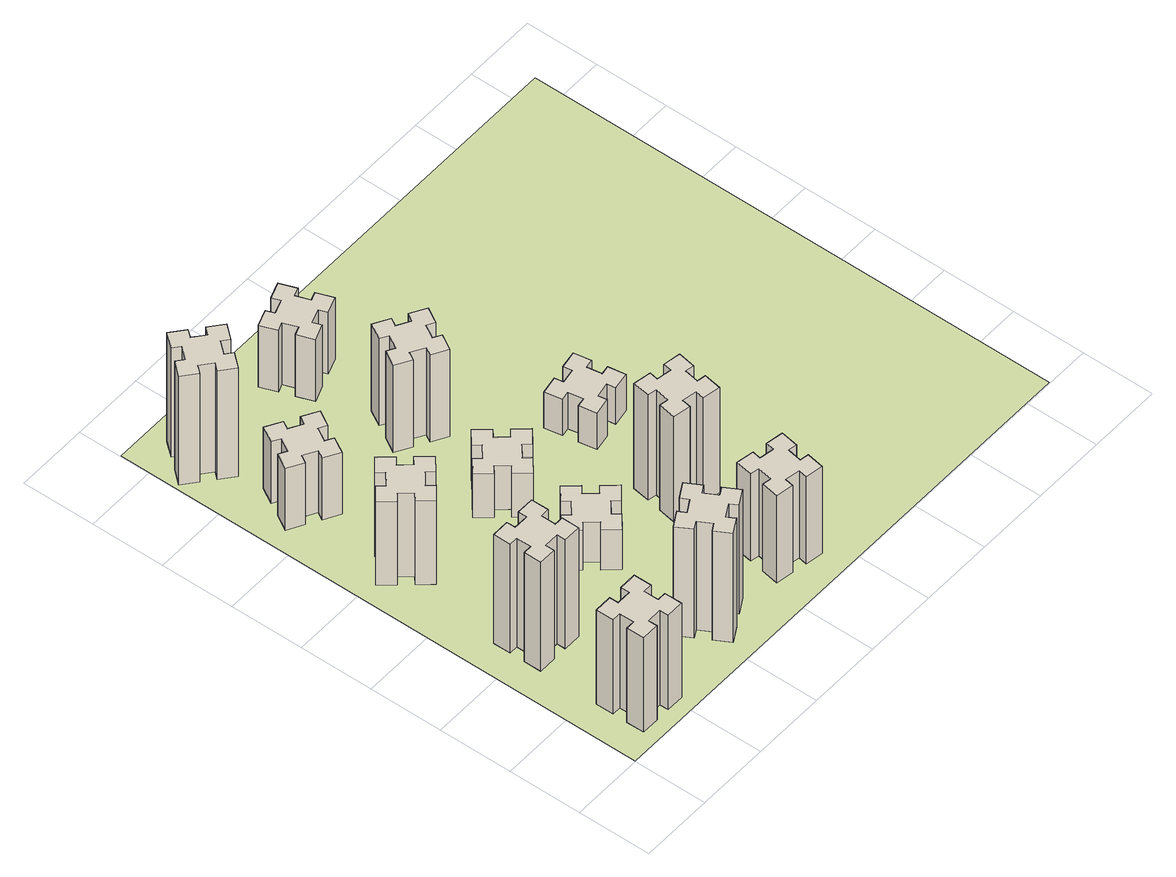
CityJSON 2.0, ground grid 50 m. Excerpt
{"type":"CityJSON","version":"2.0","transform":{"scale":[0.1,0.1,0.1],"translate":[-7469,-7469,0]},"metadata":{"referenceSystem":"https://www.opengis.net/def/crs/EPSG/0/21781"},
"CityObjects":{
"building1":{"type":"Building","attributes":{"class":"1000","function":"1000","usage":"1000","yearOfConstruction":2016,"roofType":"1000","measuredHeight":78,"storeysAboveGround":30,"storeysBelowGround":0},"geometry":[{"type":"Solid","lod":"1","boundaries":[[[[0,1,2,3,4,5,6,7,8,9,10,11,12,13,14,15,16,17,18,19]],[[17,16,20,21]],[[16,15,22,20]],[[15,14,23,22]],[[14,13,24,23]],[[13,12,25,24]],[[12,11,26,25]],[[11,10,27,26]],[[10,9,28,27]],[[9,8,29,28]],[[8,7,30,29]],[[7,6,31,30]],[[6,5,32,31]],[[5,4,33,32]],[[4,3,34,33]],[[3,2,35,34]],[[2,1,36,35]],[[1,0,37,36]],[[0,19,38,37]],[[19,18,39,38]],[[18,17,21,39]],[[24,25,26,27,28,29,30,31,32,33,34,35,36,37,38,39,21,20,22,23]]]]}]},
"building2":{"type":"Building","attributes":{"class":"1000","function":"1000","usage":"1000","yearOfConstruction":2016,"roofType":"1000","measuredHeight":90,"storeysAboveGround":30,"storeysBelowGround":0},"geometry":[{"type":"Solid","lod":"1","boundaries":[[[[40,41,42,43,44,45,46,47,48,49,50,51,52,53,54,55,56,57,58,59]],[[57,56,60,61]],[[56,55,62,60]],[[55,54,63,62]],[[54,53,64,63]],[[53,52,65,64]],[[52,51,66,65]],[[51,50,67,66]],[[50,49,68,67]],[[49,48,69,68]],[[48,47,70,69]],[[47,46,71,70]],[[46,45,72,71]],[[45,44,73,72]],[[44,43,74,73]],[[43,42,75,74]],[[42,41,76,75]],[[41,40,77,76]],[[40,59,78,77]],[[59,58,79,78]],[[58,57,61,79]],[[64,65,66,67,68,69,70,71,72,73,74,75,76,77,78,79,61,60,62,63]]]]}]},
"building3":{"type":"Building","attributes":{"class":"1000","function":"1000","usage":"1000","yearOfConstruction":2016,"roofType":"1000","measuredHeight":69,"storeysAboveGround":30,"storeysBelowGround":0},"geometry":[{"type":"Solid","lod":"1","boundaries":[[[[80,81,82,83,84,85,86,87,88,89,90,91,92,93,94,95,96,97,98,99]],[[97,96,100,101]],[[96,95,102,100]],[[95,94,103,102]],[[94,93,104,103]],[[93,92,105,104]],[[92,91,106,105]],[[91,90,107,106]],[[90,89,108,107]],[[89,88,109,108]],[[88,87,110,109]],[[87,86,111,110]],[[86,85,112,111]],[[85,84,113,112]],[[84,83,114,113]],[[83,82,115,114]],[[82,81,116,115]],[[81,80,117,116]],[[80,99,118,117]],[[99,98,119,118]],[[98,97,101,119]],[[104,105,106,107,108,109,110,111,112,113,114,115,116,117,118,119,101,100,102,103]]]]}]},
"building4":{"type":"Building","attributes":{"class":"1000","function":"1000","usage":"1000","yearOfConstruction":2016,"roofType":"1000","measuredHeight":51,"storeysAboveGround":30,"storeysBelowGround":0},"geometry":[{"type":"Solid","lod":"1","boundaries":[[[[120,121,122,123,124,125,126,127,128,129,130,131,132,133,134,135,136,137,138,139]],[[137,136,140,141]],[[136,135,142,140]],[[135,134,143,142]],[[134,133,144,143]],[[133,132,145,144]],[[132,131,146,145]],[[131,130,147,146]],[[130,129,148,147]],[[129,128,149,148]],[[128,127,150,149]],[[127,126,151,150]],[[126,125,152,151]],[[125,124,153,152]],[[124,123,154,153]],[[123,122,155,154]],[[122,121,156,155]],[[121,120,157,156]],[[120,139,158,157]],[[139,138,159,158]],[[138,137,141,159]],[[144,145,146,147,148,149,150,151,152,153,154,155,156,157,158,159,141,140,142,143]]]]}]},
"building5":{"type":"Building","attributes":{"class":"1000","function":"1000","usage":"1000","yearOfConstruction":2016,"roofType":"1000","measuredHeight":90,"storeysAboveGround":30,"storeysBelowGround":0},"geometry":[{"type":"Solid","lod":"1","boundaries":[[[[160,161,162,163,164,165,166,167,168,169,170,171,172,173,174,175,176,177,178,179]],[[177,176,180,181]],[[176,175,182,180]],[[175,174,183,182]],[[174,173,184,183]],[[173,172,185,184]],[[172,171,186,185]],[[171,170,187,186]],[[170,169,188,187]],[[169,168,189,188]],[[168,167,190,189]],[[167,166,191,190]],[[166,165,192,191]],[[165,164,193,192]],[[164,163,194,193]],[[163,162,195,194]],[[162,161,196,195]],[[161,160,197,196]],[[160,179,198,197]],[[179,178,199,198]],[[178,177,181,199]],[[184,185,186,187,188,189,190,191,192,193,194,195,196,197,198,199,181,180,182,183]]]]}]},
"building6":{"type":"Building","attributes":{"class":"1000","function":"1000","usage":"1000","yearOfConstruction":2016,"roofType":"1000","measuredHeight":90,"storeysAboveGround":30,"storeysBelowGround":0},"geometry":[{"type":"Solid","lod":"1","boundaries":[[[[200,201,202,203,204,205,206,207,208,209,210,211,212,213,214,215,216,217,218,219]],[[217,216,220,221]],[[216,215,222,220]],[[215,214,223,222]],[[214,213,224,223]],[[213,212,225,224]],[[212,211,226,225]],[[211,210,227,226]],[[210,209,228,227]],[[209,208,229,228]],[[208,207,230,229]],[[207,206,231,230]],[[206,205,232,231]],[[205,204,233,232]],[[204,203,234,233]],[[203,202,235,234]],[[202,201,236,235]],[[201,200,237,236]],[[200,219,238,237]],[[219,218,239,238]],[[218,217,221,239]],[[224,225,226,227,228,229,230,231,232,233,234,235,236,237,238,239,221,220,222,223]]]]}]},
"building7":{"type":"Building","attributes":{"class":"1000","function":"1000","usage":"1000","yearOfConstruction":2016,"roofType":"1000","measuredHeight":33,"storeysAboveGround":30,"storeysBelowGround":0},"geometry":[{"type":"Solid","lod":"1","boundaries":[[[[240,241,242,243,244,245,246,247,248,249,250,251,252,253,254,255,256,257,258,259]],[[257,256,260,261]],[[256,255,262,260]],[[255,254,263,262]],[[254,253,264,263]],[[253,252,265,264]],[[252,251,266,265]],[[251,250,267,266]],[[250,249,268,267]],[[249,248,269,268]],[[248,247,270,269]],[[247,246,271,270]],[[246,245,272,271]],[[245,244,273,272]],[[244,243,274,273]],[[243,242,275,274]],[[242,241,276,275]],[[241,240,277,276]],[[240,259,278,277]],[[259,258,279,278]],[[258,257,261,279]],[[264,265,266,267,268,269,270,271,272,273,274,275,276,277,278,279,261,260,262,263]]]]}]},
"building8":{"type":"Building","attributes":{"class":"1000","function":"1000","usage":"1000","yearOfConstruction":2016,"roofType":"1000","measuredHeight":36,"storeysAboveGround":30,"storeysBelowGround":0},"geometry":[{"type":"Solid","lod":"1","boundaries":[[[[280,281,282,283,284,285,286,287,288,289,290,291,292,293,294,295,296,297,298,299]],[[297,296,300,301]],[[296,295,302,300]],[[295,294,303,302]],[[294,293,304,303]],[[293,292,305,304]],[[292,291,306,305]],[[291,290,307,306]],[[290,289,308,307]],[[289,288,309,308]],[[288,287,310,309]],[[287,286,311,310]],[[286,285,312,311]],[[285,284,313,312]],[[284,283,314,313]],[[283,282,315,314]],[[282,281,316,315]],[[281,280,317,316]],[[280,299,318,317]],[[299,298,319,318]],[[298,297,301,319]],[[304,305,306,307,308,309,310,311,312,313,314,315,316,317,318,319,301,300,302,303]]]]}]},
"building9":{"type":"Building","attributes":{"class":"1000","function":"1000","usage":"1000","yearOfConstruction":2016,"roofType":"1000","measuredHeight":72,"storeysAboveGround":30,"storeysBelowGround":0},"geometry":[{"type":"Solid","lod":"1","boundaries":[[[[320,321,322,323,324,325,326,327,328,329,330,331,332,333,334,335,336,337,338,339]],[[337,336,340,341]],[[336,335,342,340]],[[335,334,343,342]],[[334,333,344,343]],[[333,332,345,344]],[[332,331,346,345]],[[331,330,347,346]],[[330,329,348,347]],[[329,328,349,348]],[[328,327,350,349]],[[327,326,351,350]],[[326,325,352,351]],[[325,324,353,352]],[[324,323,354,353]],[[323,322,355,354]],[[322,321,356,355]],[[321,320,357,356]],[[320,339,358,357]],[[339,338,359,358]],[[338,337,341,359]],[[344,345,346,347,348,349,350,351,352,353,354,355,356,357,358,359,341,340,342,343]]]]}]},
"building10":{"type":"Building","attributes":{"class":"1000","function":"1000","usage":"1000","yearOfConstruction":2016,"roofType":"1000","measuredHeight":72,"storeysAboveGround":30,"storeysBelowGround":0},"geometry":[{"type":"Solid","lod":"1","boundaries":[[[[360,361,362,363,364,365,366,367,368,369,370,371,372,373,374,375,376,377,378,379]],[[377,376,380,381]],[[376,375,382,380]],[[375,374,383,382]],[[374,373,384,383]],[[373,372,385,384]],[[372,371,386,385]],[[371,370,387,386]],[[370,369,388,387]],[[369,368,389,388]],[[368,367,390,389]],[[367,366,391,390]],[[366,365,392,391]],[[365,364,393,392]],[[364,363,394,393]],[[363,362,395,394]],[[362,361,396,395]],[[361,360,397,396]],[[360,379,398,397]],[[379,378,399,398]],[[378,377,381,399]],[[384,385,386,387,388,389,390,391,392,393,394,395,396,397,398,399,381,380,382,383]]]]}]},
"building11":{"type":"Building","attributes":{"class":"1000","function":"1000","usage":"1000","yearOfConstruction":2016,"roofType":"1000","measuredHeight":87,"storeysAboveGround":30,"storeysBelowGround":0},"geometry":[{"type":"Solid","lod":"1","boundaries":[[[[400,401,402,403,404,405,406,407,408,409,410,411,412,413,414,415,416,417,418,419]],[[417,416,420,421]],[[416,415,422,420]],[[415,414,423,422]],[[414,413,424,423]],[[413,412,425,424]],[[412,411,426,425]],[[411,410,427,426]],[[410,409,428,427]],[[409,408,429,428]],[[408,407,430,429]],[[407,406,431,430]],[[406,405,432,431]],[[405,404,433,432]],[[404,403,434,433]],[[403,402,435,434]],[[402,401,436,435]],[[401,400,437,436]],[[400,419,438,437]],[[419,418,439,438]],[[418,417,421,439]],[[424,425,426,427,428,429,430,431,432,433,434,435,436,437,438,439,421,420,422,423]]]]}]},
"building12":{"type":"Building","attributes":{"class":"1000","function":"1000","usage":"1000","yearOfConstruction":2016,"roofType":"1000","measuredHeight":51,"storeysAboveGround":30,"storeysBelowGround":0},"geometry":[{"type":"Solid","lod":"1","boundaries":[[[[440,441,442,443,444,445,446,447,448,449,450,451,452,453,454,455,456,457,458,459]],[[457,456,460,461]],[[456,455,462,460]],[[455,454,463,462]],[[454,453,464,463]],[[453,452,465,464]],[[452,451,466,465]],[[451,450,467,466]],[[450,449,468,467]],[[449,448,469,468]],[[448,447,470,469]],[[447,446,471,470]],[[446,445,472,471]],[[445,444,473,472]],[[444,443,474,473]],[[443,442,475,474]],[[442,441,476,475]],[[441,440,477,476]],[[440,459,478,477]],[[459,458,479,478]],[[458,457,461,479]],[[464,465,466,467,468,469,470,471,472,473,474,475,476,477,478,479,461,460,462,463]]]]}]},
"building13":{"type":"Building","attributes":{"class":"1000","function":"1000","usage":"1000","yearOfConstruction":2016,"roofType":"1000","measuredHeight":30,"storeysAboveGround":30,"storeysBelowGround":0},"geometry":[{"type":"Solid","lod":"1","boundaries":[[[[480,481,482,483,484,485,486,487,488,489,490,491,492,493,494,495,496,497,498,499]],[[497,496,500,501]],[[496,495,502,500]],[[495,494,503,502]],[[494,493,504,503]],[[493,492,505,504]],[[492,491,506,505]],[[491,490,507,506]],[[490,489,508,507]],[[489,488,509,508]],[[488,487,510,509]],[[487,486,511,510]],[[486,485,512,511]],[[485,484,513,512]],[[484,483,514,513]],[[483,482,515,514]],[[482,481,516,515]],[[481,480,517,516]],[[480,499,518,517]],[[499,498,519,518]],[[498,497,501,519]],[[504,505,506,507,508,509,510,511,512,513,514,515,516,517,518,519,501,500,502,503]]]]}]},
"landuse1":{"type":"LandUse","attributes":{"name":"plot1","function":"1010"},"geometry":[{"type":"MultiSurface","lod":"1","boundaries":[[[520,521,522,523]]]}]}
},
"vertices":[
[265,325,0],[265,225,0],[205,225,0],[205,105,0],[325,105,0],[325,165,0],[425,165,0],[425,105,0],[545,105,0],[545,225,0],[485,225,0],[485,325,0],[545,325,0],[545,445,0],[425,445,0],[425,385,0],[325,385,0],[325,445,0],[205,445,0],[205,325,0],[325,385,780],[325,445,780],[425,385,780],[425,445,780],[545,445,780],[545,325,780],[485,325,780],[485,225,780],[545,225,780],[545,105,780],[425,105,780],[425,165,780],[325,165,780],[325,105,780],[205,105,780],[205,225,780],[265,225,780],[265,325,780],[205,325,780],[205,445,780],
[265,1065,0],[265,965,0],[205,965,0],[205,845,0],[325,845,0],[325,905,0],[425,905,0],[425,845,0],[545,845,0],[545,965,0],[485,965,0],[485,1065,0],[545,1065,0],[545,1185,0],[425,1185,0],[425,1125,0],[325,1125,0],[325,1185,0],[205,1185,0],[205,1065,0],[325,1125,900],[325,1185,900],[425,1125,900],[425,1185,900],[545,1185,900],[545,1065,900],[485,1065,900],[485,965,900],[545,965,900],[545,845,900],[425,845,900],[425,905,900],[325,905,900],[325,845,900],[205,845,900],[205,965,900],[265,965,900],[265,1065,900],[205,1065,900],[205,1185,900],
[492,1988,0],[427,2064,0],[473,2103,0],[396,2195,0],[304,2118,0],[343,2072,0],[266,2007,0],[228,2053,0],[136,1976,0],[213,1884,0],[259,1923,0],[323,1846,0],[277,1808,0],[354,1716,0],[446,1793,0],[408,1839,0],[484,1903,0],[523,1857,0],[615,1934,0],[538,2026,0],[484,1903,690],[523,1857,690],[408,1839,690],[446,1793,690],[354,1716,690],[277,1808,690],[323,1846,690],[259,1923,690],[213,1884,690],[136,1976,690],[228,2053,690],[266,2007,690],[343,2072,690],[304,2118,690],[396,2195,690],[473,2103,690],[427,2064,690],[492,1988,690],[538,2026,690],[615,1934,690],
[446,2597,0],[496,2684,0],[548,2654,0],[608,2758,0],[504,2818,0],[474,2766,0],[387,2816,0],[417,2868,0],[313,2928,0],[253,2824,0],[305,2794,0],[255,2707,0],[203,2737,0],[143,2633,0],[247,2573,0],[277,2625,0],[364,2575,0],[334,2523,0],[438,2463,0],[498,2567,0],[364,2575,510],[334,2523,510],[277,2625,510],[247,2573,510],[143,2633,510],[203,2737,510],[255,2707,510],[305,2794,510],[253,2824,510],[313,2928,510],[417,2868,510],[387,2816,510],[474,2766,510],[504,2818,510],[608,2758,510],[548,2654,510],[496,2684,510],[446,2597,510],[498,2567,510],[438,2463,510],
[1127,255,0],[1214,305,0],[1244,253,0],[1348,313,0],[1288,417,0],[1236,387,0],[1186,474,0],[1238,504,0],[1178,608,0],[1074,548,0],[1104,496,0],[1017,446,0],[987,498,0],[883,438,0],[943,334,0],[995,364,0],[1045,277,0],[993,247,0],[1053,143,0],[1157,203,0],[1045,277,900],[993,247,900],[995,364,900],[943,334,900],[883,438,900],[987,498,900],[1017,446,900],[1104,496,900],[1074,548,900],[1178,608,900],[1238,504,900],[1186,474,900],[1236,387,900],[1288,417,900],[1348,313,900],[1244,253,900],[1214,305,900],[1127,255,900],[1157,203,900],[1053,143,900],
[384,3387,0],[308,3452,0],[346,3498,0],[254,3575,0],[177,3483,0],[223,3444,0],[159,3368,0],[113,3406,0],[36,3314,0],[128,3237,0],[166,3283,0],[243,3219,0],[204,3173,0],[296,3096,0],[373,3188,0],[327,3226,0],[392,3303,0],[438,3264,0],[515,3356,0],[423,3433,0],[392,3303,900],[438,3264,900],[327,3226,900],[373,3188,900],[296,3096,900],[204,3173,900],[243,3219,900],[166,3283,900],[128,3237,900],[36,3314,900],[113,3406,900],[159,3368,900],[223,3444,900],[177,3483,900],[254,3575,900],[346,3498,900],[308,3452,900],[384,3387,900],[423,3433,900],[515,3356,900],
[1083,1332,0],[1006,1267,0],[968,1313,0],[876,1236,0],[953,1144,0],[999,1183,0],[1063,1106,0],[1017,1068,0],[1094,976,0],[1186,1053,0],[1148,1099,0],[1224,1163,0],[1263,1117,0],[1355,1194,0],[1278,1286,0],[1232,1248,0],[1167,1324,0],[1213,1363,0],[1136,1455,0],[1044,1378,0],[1167,1324,330],[1213,1363,330],[1232,1248,330],[1278,1286,330],[1355,1194,330],[1263,1117,330],[1224,1163,330],[1148,1099,330],[1186,1053,330],[1094,976,330],[1017,1068,330],[1063,1106,330],[999,1183,330],[953,1144,330],[876,1236,330],[968,1313,330],[1006,1267,330],[1083,1332,330],[1044,1378,330],[1136,1455,330],
[1083,1972,0],[1006,1907,0],[968,1953,0],[876,1876,0],[953,1784,0],[999,1823,0],[1063,1746,0],[1017,1708,0],[1094,1616,0],[1186,1693,0],[1148,1739,0],[1224,1803,0],[1263,1757,0],[1355,1834,0],[1278,1926,0],[1232,1888,0],[1167,1964,0],[1213,2003,0],[1136,2095,0],[1044,2018,0],[1167,1964,360],[1213,2003,360],[1232,1888,360],[1278,1926,360],[1355,1834,360],[1263,1757,360],[1224,1803,360],[1148,1739,360],[1186,1693,360],[1094,1616,360],[1017,1708,360],[1063,1746,360],[999,1823,360],[953,1784,360],[876,1876,360],[968,1953,360],[1006,1907,360],[1083,1972,360],[1044,2018,360],[1136,2095,360],
[1855,307,0],[1872,405,0],[1931,395,0],[1952,513,0],[1834,534,0],[1824,475,0],[1725,492,0],[1736,551,0],[1617,572,0],[1597,454,0],[1656,444,0],[1638,345,0],[1579,356,0],[1558,237,0],[1677,217,0],[1687,276,0],[1785,258,0],[1775,199,0],[1893,178,0],[1914,297,0],[1785,258,720],[1775,199,720],[1687,276,720],[1677,217,720],[1558,237,720],[1579,356,720],[1638,345,720],[1656,444,720],[1597,454,720],[1617,572,720],[1736,551,720],[1725,492,720],[1824,475,720],[1834,534,720],[1952,513,720],[1931,395,720],[1872,405,720],[1855,307,720],[1914,297,720],[1893,178,720],
[1314,2666,0],[1227,2716,0],[1257,2768,0],[1153,2828,0],[1093,2724,0],[1145,2694,0],[1095,2607,0],[1043,2637,0],[983,2533,0],[1087,2473,0],[1117,2525,0],[1204,2475,0],[1174,2423,0],[1278,2363,0],[1338,2467,0],[1286,2497,0],[1336,2584,0],[1388,2554,0],[1448,2658,0],[1344,2718,0],[1336,2584,720],[1388,2554,720],[1286,2497,720],[1338,2467,720],[1278,2363,720],[1174,2423,720],[1204,2475,720],[1117,2525,720],[1087,2473,720],[983,2533,720],[1043,2637,720],[1095,2607,720],[1145,2694,720],[1093,2724,720],[1153,2828,720],[1257,2768,720],[1227,2716,720],[1314,2666,720],[1344,2718,720],[1448,2658,720],
[1855,1047,0],[1872,1145,0],[1931,1135,0],[1952,1253,0],[1834,1274,0],[1824,1215,0],[1725,1232,0],[1736,1291,0],[1617,1312,0],[1597,1194,0],[1656,1184,0],[1638,1085,0],[1579,1096,0],[1558,977,0],[1677,957,0],[1687,1016,0],[1785,998,0],[1775,939,0],[1893,918,0],[1914,1037,0],[1785,998,870],[1775,939,870],[1687,1016,870],[1677,957,870],[1558,977,870],[1579,1096,870],[1638,1085,870],[1656,1184,870],[1597,1194,870],[1617,1312,870],[1736,1291,870],[1725,1232,870],[1824,1215,870],[1834,1274,870],[1952,1253,870],[1931,1135,870],[1872,1145,870],[1855,1047,870],[1914,1037,870],[1893,918,870],
[1125,3456,0],[1031,3422,0],[1010,3478,0],[897,3437,0],[939,3324,0],[995,3345,0],[1029,3251,0],[973,3230,0],[1014,3117,0],[1127,3159,0],[1106,3215,0],[1200,3249,0],[1220,3193,0],[1333,3234,0],[1292,3347,0],[1236,3326,0],[1202,3420,0],[1258,3440,0],[1217,3553,0],[1104,3512,0],[1202,3420,510],[1258,3440,510],[1236,3326,510],[1292,3347,510],[1333,3234,510],[1220,3193,510],[1200,3249,510],[1106,3215,510],[1127,3159,510],[1014,3117,510],[973,3230,510],[1029,3251,510],[995,3345,510],[939,3324,510],[897,3437,510],[1010,3478,510],[1031,3422,510],[1125,3456,510],[1104,3512,510],[1217,3553,510],
[1972,1825,0],[1955,1924,0],[2014,1934,0],[1993,2052,0],[1875,2031,0],[1885,1972,0],[1787,1955,0],[1777,2014,0],[1658,1993,0],[1679,1875,0],[1738,1885,0],[1756,1787,0],[1697,1777,0],[1717,1658,0],[1836,1679,0],[1825,1738,0],[1924,1756,0],[1934,1697,0],[2052,1717,0],[2031,1836,0],[1924,1756,300],[1934,1697,300],[1825,1738,300],[1836,1679,300],[1717,1658,300],[1697,1777,300],[1756,1787,300],[1738,1885,300],[1679,1875,300],[1658,1993,300],[1777,2014,300],[1787,1955,300],[1885,1972,300],[1875,2031,300],[1993,2052,300],[2014,1934,300],[1955,1924,300],[1972,1825,300],[2031,1836,300],[2052,1717,300],
[5,3705,0],[3705,3705,0],[3705,5,0],[5,5,0]
]}
